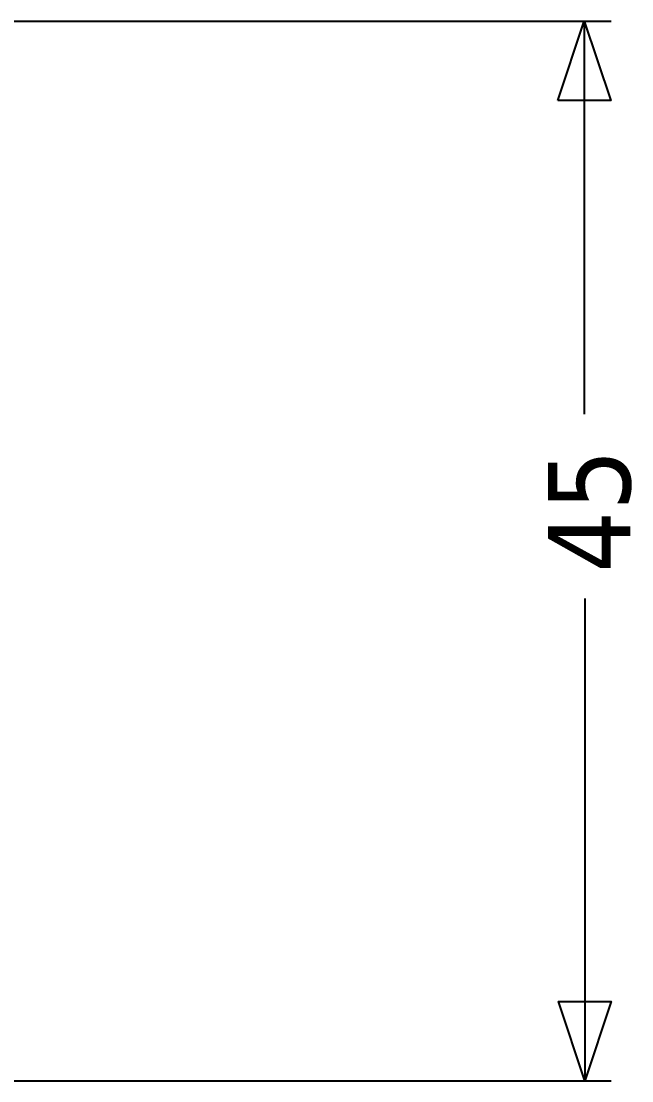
# Model space of a CAD drawing. Header units: inches. Extents: x 17 to 4615, y 5 to 3256.
# Drawn here: x 1703 to 1962.5, y 2192 to 2642 of the extents above; entities that cross this region are included whole.
import ezdxf

# ---------------------------------------------------------------- set-up
doc = ezdxf.new("R2010")
doc.units = ezdxf.units.IN
doc.header["$MEASUREMENT"] = 0
doc.styles.add('Tahoma', font='tahoma.ttf')

msp = doc.modelspace()

# ---------------------------------------------------------------- linework, layer by layer
for p, q in [((1691.03, 2641.95), (1953.78, 2641.98)), ((1942.29, 2641.98), (1942.29, 2475.06)), ((1942.54, 2396.78), (1942.54, 2191.99)), ((1686.95, 2191.99), (1953.78, 2191.99))]:
    msp.add_line(p, q)

# ---------------------------------------------------------------- texts
at = {"insert": (1962.52, 2407.79), "char_height": 35.009, "attachment_point": 7, "rotation": 90, "style": 'Tahoma'}
msp.add_mtext('45', dxfattribs=at)

# ---------------------------------------------------------------- meshes
mesh = msp.add_polyface()
corners = [(1931.05, 2608.25), (1942.29, 2641.98), (1953.54, 2608.25)]
mesh.append_faces([[corners[k] for k in face] for face in [(0, 1, 2)]])
mesh = msp.add_polyface()
corners = [(1942.54, 2191.99), (1931.29, 2225.73), (1953.78, 2225.73)]
mesh.append_faces([[corners[k] for k in face] for face in [(0, 1, 2)]])

doc.saveas('drawing.dxf')
